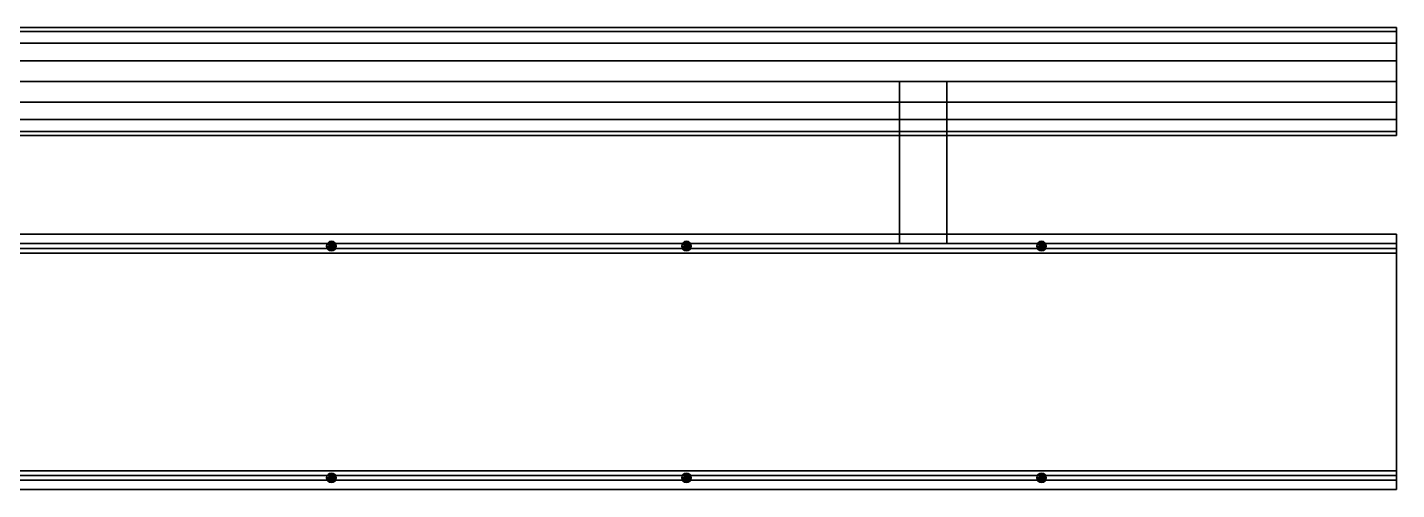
# Model space of a CAD drawing. Header units: metres. Extents: x -15 to 15, y -45.1 to 2.
# Drawn here: x 1.22 to 7, y -44.97 to -43.02 of the extents above; entities that cross this region are included whole.
import ezdxf

# ---------------------------------------------------------------- set-up
doc = ezdxf.new("R2010")
doc.units = ezdxf.units.M
for name, color, linetype in [('CELIK_KIRIS_KOLON', 9, 'CONTINUOUS'), ('KORKULUK_KAPI', 4, 'CONTINUOUS'), ('MONTAJ_BORULARI', 2, 'CONTINUOUS'), ('ZEMIN_PLATFORM', 8, 'CONTINUOUS')]:
    doc.layers.add(name, color=color, linetype=linetype)

msp = doc.modelspace()

# ---------------------------------------------------------------- linework, layer by layer
at = {"layer": 'CELIK_KIRIS_KOLON'}
for p, q in [((5.1, -43.248, 5.5), (4.9, -43.248, 5.5)), ((4.9, -43.248, 5.5), (4.9, -43.934, 5.5)), ((5.1, -43.248, 5.7), (4.9, -43.248, 5.7)), ((4.9, -43.248, 5.7), (4.9, -43.934, 5.7)), ((4.9, -43.248, 5.5), (4.9, -43.248, 5.7)), ((5.1, -43.934, 5.5), (5.1, -43.248, 5.5)), ((5.1, -43.934, 5.7), (5.1, -43.248, 5.7)), ((5.1, -43.248, 5.5), (5.1, -43.248, 5.7)), ((4.9, -43.934, 5.5), (5.1, -43.934, 5.5)), ((4.9, -43.934, 5.7), (5.1, -43.934, 5.7)), ((4.9, -43.934, 5.5), (4.9, -43.934, 5.7)), ((5.1, -43.934, 5.5), (5.1, -43.934, 5.7))]:
    msp.add_line(p, q, dxfattribs=at)
for points in [[(4.9, -43.934, 5.5), (5.1, -43.934, 5.5), (5.1, -43.248, 5.5), (4.9, -43.248, 5.5)], [(4.9, -43.934, 5.7), (5.1, -43.934, 5.7), (5.1, -43.248, 5.7), (4.9, -43.248, 5.7)], [(4.9, -43.248, 5.5), (5.1, -43.248, 5.5), (5.1, -43.248, 5.7), (4.9, -43.248, 5.7)], [(4.9, -43.934, 5.5), (4.9, -43.248, 5.5), (4.9, -43.248, 5.7), (4.9, -43.934, 5.7)], [(5.1, -43.934, 5.5), (5.1, -43.248, 5.5), (5.1, -43.248, 5.7), (5.1, -43.934, 5.7)], [(4.9, -43.934, 5.5), (5.1, -43.934, 5.5), (5.1, -43.934, 5.7), (4.9, -43.934, 5.7)]]:
    msp.add_3dface(points, dxfattribs=at)
at = {"layer": 'KORKULUK_KAPI'}
for p, q in [((7, -43.934, 6.73), (-13, -43.934, 6.73)), ((7, -43.934, 6.75), (-13, -43.934, 6.75)), ((-13, -43.954, 6.73), (7, -43.954, 6.73)), ((-13, -43.954, 6.75), (7, -43.954, 6.75)), ((2.4815, -43.9363, 5.75), (2.48, -43.944, 5.75)), ((2.4815, -43.9363, 6.75), (2.48, -43.944, 6.75)), ((2.48, -43.944, 5.75), (2.4815, -43.9517, 5.75)), ((2.48, -43.944, 6.75), (2.4815, -43.9517, 6.75)), ((2.48, -43.944, 5.75), (2.48, -43.944, 6.75)), ((2.4859, -43.9299, 5.75), (2.4815, -43.9363, 5.75)), ((2.4859, -43.9299, 6.75), (2.4815, -43.9363, 6.75)), ((2.4815, -43.9517, 5.75), (2.4859, -43.9581, 5.75)), ((2.4815, -43.9517, 6.75), (2.4859, -43.9581, 6.75)), ((2.4923, -43.9255, 5.75), (2.4859, -43.9299, 5.75)), ((2.4923, -43.9255, 6.75), (2.4859, -43.9299, 6.75)), ((2.4859, -43.9581, 5.75), (2.4923, -43.9625, 5.75)), ((2.4859, -43.9581, 6.75), (2.4923, -43.9625, 6.75)), ((2.5, -43.924, 5.75), (2.4923, -43.9255, 5.75)), ((2.5, -43.924, 6.75), (2.4923, -43.9255, 6.75)), ((2.5077, -43.9255, 5.75), (2.5, -43.924, 5.75)), ((2.5077, -43.9255, 6.75), (2.5, -43.924, 6.75)), ((2.5, -43.924, 5.75), (2.5, -43.924, 6.75)), ((2.5141, -43.9299, 5.75), (2.5077, -43.9255, 5.75)), ((2.5141, -43.9299, 6.75), (2.5077, -43.9255, 6.75)), ((2.5077, -43.9625, 5.75), (2.5141, -43.9581, 5.75)), ((2.5077, -43.9625, 6.75), (2.5141, -43.9581, 6.75)), ((2.5185, -43.9363, 5.75), (2.5141, -43.9299, 5.75)), ((2.5185, -43.9363, 6.75), (2.5141, -43.9299, 6.75)), ((2.5141, -43.9581, 5.75), (2.5185, -43.9517, 5.75)), ((2.5141, -43.9581, 6.75), (2.5185, -43.9517, 6.75)), ((2.52, -43.944, 5.75), (2.5185, -43.9363, 5.75)), ((2.52, -43.944, 6.75), (2.5185, -43.9363, 6.75)), ((2.5185, -43.9517, 5.75), (2.52, -43.944, 5.75)), ((2.5185, -43.9517, 6.75), (2.52, -43.944, 6.75)), ((2.52, -43.944, 5.75), (2.52, -43.944, 6.75)), ((3.9815, -43.9363, 5.75), (3.98, -43.944, 5.75)), ((3.9815, -43.9363, 6.75), (3.98, -43.944, 6.75)), ((3.98, -43.944, 5.75), (3.9815, -43.9517, 5.75)), ((3.98, -43.944, 6.75), (3.9815, -43.9517, 6.75)), ((3.98, -43.944, 5.75), (3.98, -43.944, 6.75)), ((3.9859, -43.9299, 5.75), (3.9815, -43.9363, 5.75)), ((3.9859, -43.9299, 6.75), (3.9815, -43.9363, 6.75)), ((3.9815, -43.9517, 5.75), (3.9859, -43.9581, 5.75)), ((3.9815, -43.9517, 6.75), (3.9859, -43.9581, 6.75)), ((3.9923, -43.9255, 5.75), (3.9859, -43.9299, 5.75)), ((3.9923, -43.9255, 6.75), (3.9859, -43.9299, 6.75)), ((3.9859, -43.9581, 5.75), (3.9923, -43.9625, 5.75)), ((3.9859, -43.9581, 6.75), (3.9923, -43.9625, 6.75)), ((4, -43.924, 5.75), (3.9923, -43.9255, 5.75)), ((4, -43.924, 6.75), (3.9923, -43.9255, 6.75)), ((4.0077, -43.9255, 5.75), (4, -43.924, 5.75)), ((4.0077, -43.9255, 6.75), (4, -43.924, 6.75)), ((4, -43.924, 5.75), (4, -43.924, 6.75)), ((4.0141, -43.9299, 5.75), (4.0077, -43.9255, 5.75)), ((4.0141, -43.9299, 6.75), (4.0077, -43.9255, 6.75)), ((4.0077, -43.9625, 5.75), (4.0141, -43.9581, 5.75)), ((4.0077, -43.9625, 6.75), (4.0141, -43.9581, 6.75)), ((4.0185, -43.9363, 5.75), (4.0141, -43.9299, 5.75)), ((4.0185, -43.9363, 6.75), (4.0141, -43.9299, 6.75)), ((4.0141, -43.9581, 5.75), (4.0185, -43.9517, 5.75)), ((4.0141, -43.9581, 6.75), (4.0185, -43.9517, 6.75)), ((4.02, -43.944, 5.75), (4.0185, -43.9363, 5.75)), ((4.02, -43.944, 6.75), (4.0185, -43.9363, 6.75)), ((4.0185, -43.9517, 5.75), (4.02, -43.944, 5.75)), ((4.0185, -43.9517, 6.75), (4.02, -43.944, 6.75)), ((4.02, -43.944, 5.75), (4.02, -43.944, 6.75)), ((5.4815, -43.9363, 5.75), (5.48, -43.944, 5.75)), ((5.4815, -43.9363, 6.75), (5.48, -43.944, 6.75)), ((5.48, -43.944, 5.75), (5.4815, -43.9517, 5.75)), ((5.48, -43.944, 6.75), (5.4815, -43.9517, 6.75)), ((5.48, -43.944, 5.75), (5.48, -43.944, 6.75)), ((5.4859, -43.9299, 5.75), (5.4815, -43.9363, 5.75)), ((5.4859, -43.9299, 6.75), (5.4815, -43.9363, 6.75)), ((5.4815, -43.9517, 5.75), (5.4859, -43.9581, 5.75)), ((5.4815, -43.9517, 6.75), (5.4859, -43.9581, 6.75)), ((5.4923, -43.9255, 5.75), (5.4859, -43.9299, 5.75)), ((5.4923, -43.9255, 6.75), (5.4859, -43.9299, 6.75)), ((5.4859, -43.9581, 5.75), (5.4923, -43.9625, 5.75)), ((5.4859, -43.9581, 6.75), (5.4923, -43.9625, 6.75)), ((5.5, -43.924, 5.75), (5.4923, -43.9255, 5.75)), ((5.5, -43.924, 6.75), (5.4923, -43.9255, 6.75)), ((5.5077, -43.9255, 5.75), (5.5, -43.924, 5.75)), ((5.5077, -43.9255, 6.75), (5.5, -43.924, 6.75)), ((5.5, -43.924, 5.75), (5.5, -43.924, 6.75)), ((5.5141, -43.9299, 5.75), (5.5077, -43.9255, 5.75)), ((5.5141, -43.9299, 6.75), (5.5077, -43.9255, 6.75)), ((5.5077, -43.9625, 5.75), (5.5141, -43.9581, 5.75)), ((5.5077, -43.9625, 6.75), (5.5141, -43.9581, 6.75)), ((5.5185, -43.9363, 5.75), (5.5141, -43.9299, 5.75)), ((5.5185, -43.9363, 6.75), (5.5141, -43.9299, 6.75)), ((5.5141, -43.9581, 5.75), (5.5185, -43.9517, 5.75)), ((5.5141, -43.9581, 6.75), (5.5185, -43.9517, 6.75)), ((5.52, -43.944, 5.75), (5.5185, -43.9363, 5.75)), ((5.52, -43.944, 6.75), (5.5185, -43.9363, 6.75)), ((5.5185, -43.9517, 5.75), (5.52, -43.944, 5.75)), ((5.5185, -43.9517, 6.75), (5.52, -43.944, 6.75)), ((5.52, -43.944, 5.75), (5.52, -43.944, 6.75)), ((7, -43.954, 6.73), (7, -43.934, 6.73)), ((7, -43.954, 6.75), (7, -43.934, 6.75)), ((7, -43.934, 6.73), (7, -43.934, 6.75)), ((7, -43.954, 6.73), (7, -43.954, 6.75)), ((2.4923, -43.9625, 5.75), (2.5, -43.964, 5.75)), ((2.4923, -43.9625, 6.75), (2.5, -43.964, 6.75)), ((2.5, -43.964, 5.75), (2.5077, -43.9625, 5.75)), ((2.5, -43.964, 6.75), (2.5077, -43.9625, 6.75)), ((2.5, -43.964, 5.75), (2.5, -43.964, 6.75)), ((3.9923, -43.9625, 5.75), (4, -43.964, 5.75)), ((3.9923, -43.9625, 6.75), (4, -43.964, 6.75)), ((4, -43.964, 5.75), (4.0077, -43.9625, 5.75)), ((4, -43.964, 6.75), (4.0077, -43.9625, 6.75)), ((4, -43.964, 5.75), (4, -43.964, 6.75)), ((5.4923, -43.9625, 5.75), (5.5, -43.964, 5.75)), ((5.4923, -43.9625, 6.75), (5.5, -43.964, 6.75)), ((5.5, -43.964, 5.75), (5.5077, -43.9625, 5.75)), ((5.5, -43.964, 6.75), (5.5077, -43.9625, 6.75)), ((5.5, -43.964, 5.75), (5.5, -43.964, 6.75)), ((7, -44.914, 6.73), (-13, -44.914, 6.73)), ((7, -44.914, 6.75), (-13, -44.914, 6.75)), ((-13, -44.934, 6.73), (7, -44.934, 6.73)), ((-13, -44.934, 6.75), (7, -44.934, 6.75)), ((2.4815, -44.9163, 5.75), (2.48, -44.924, 5.75)), ((2.4815, -44.9163, 6.75), (2.48, -44.924, 6.75)), ((2.48, -44.924, 5.75), (2.4815, -44.9317, 5.75)), ((2.48, -44.924, 6.75), (2.4815, -44.9317, 6.75)), ((2.48, -44.924, 5.75), (2.48, -44.924, 6.75)), ((2.4859, -44.9099, 5.75), (2.4815, -44.9163, 5.75)), ((2.4859, -44.9099, 6.75), (2.4815, -44.9163, 6.75)), ((2.4815, -44.9317, 5.75), (2.4859, -44.9381, 5.75)), ((2.4815, -44.9317, 6.75), (2.4859, -44.9381, 6.75)), ((2.4923, -44.9055, 5.75), (2.4859, -44.9099, 5.75)), ((2.4923, -44.9055, 6.75), (2.4859, -44.9099, 6.75)), ((2.4859, -44.9381, 5.75), (2.4923, -44.9425, 5.75)), ((2.4859, -44.9381, 6.75), (2.4923, -44.9425, 6.75)), ((2.5, -44.904, 5.75), (2.4923, -44.9055, 5.75)), ((2.5, -44.904, 6.75), (2.4923, -44.9055, 6.75)), ((2.5077, -44.9055, 5.75), (2.5, -44.904, 5.75)), ((2.5077, -44.9055, 6.75), (2.5, -44.904, 6.75)), ((2.5, -44.904, 5.75), (2.5, -44.904, 6.75)), ((2.5141, -44.9099, 5.75), (2.5077, -44.9055, 5.75)), ((2.5141, -44.9099, 6.75), (2.5077, -44.9055, 6.75)), ((2.5077, -44.9425, 5.75), (2.5141, -44.9381, 5.75)), ((2.5077, -44.9425, 6.75), (2.5141, -44.9381, 6.75)), ((2.5185, -44.9163, 5.75), (2.5141, -44.9099, 5.75)), ((2.5185, -44.9163, 6.75), (2.5141, -44.9099, 6.75)), ((2.5141, -44.9381, 5.75), (2.5185, -44.9317, 5.75)), ((2.5141, -44.9381, 6.75), (2.5185, -44.9317, 6.75)), ((2.52, -44.924, 5.75), (2.5185, -44.9163, 5.75)), ((2.52, -44.924, 6.75), (2.5185, -44.9163, 6.75)), ((2.5185, -44.9317, 5.75), (2.52, -44.924, 5.75)), ((2.5185, -44.9317, 6.75), (2.52, -44.924, 6.75)), ((2.52, -44.924, 5.75), (2.52, -44.924, 6.75)), ((3.9815, -44.9163, 5.75), (3.98, -44.924, 5.75)), ((3.9815, -44.9163, 6.75), (3.98, -44.924, 6.75)), ((3.98, -44.924, 5.75), (3.9815, -44.9317, 5.75)), ((3.98, -44.924, 6.75), (3.9815, -44.9317, 6.75)), ((3.98, -44.924, 5.75), (3.98, -44.924, 6.75)), ((3.9859, -44.9099, 5.75), (3.9815, -44.9163, 5.75)), ((3.9859, -44.9099, 6.75), (3.9815, -44.9163, 6.75)), ((3.9815, -44.9317, 5.75), (3.9859, -44.9381, 5.75)), ((3.9815, -44.9317, 6.75), (3.9859, -44.9381, 6.75)), ((3.9923, -44.9055, 5.75), (3.9859, -44.9099, 5.75)), ((3.9923, -44.9055, 6.75), (3.9859, -44.9099, 6.75)), ((3.9859, -44.9381, 5.75), (3.9923, -44.9425, 5.75)), ((3.9859, -44.9381, 6.75), (3.9923, -44.9425, 6.75)), ((4, -44.904, 5.75), (3.9923, -44.9055, 5.75)), ((4, -44.904, 6.75), (3.9923, -44.9055, 6.75)), ((4.0077, -44.9055, 5.75), (4, -44.904, 5.75)), ((4.0077, -44.9055, 6.75), (4, -44.904, 6.75)), ((4, -44.904, 5.75), (4, -44.904, 6.75)), ((4.0141, -44.9099, 5.75), (4.0077, -44.9055, 5.75)), ((4.0141, -44.9099, 6.75), (4.0077, -44.9055, 6.75)), ((4.0077, -44.9425, 5.75), (4.0141, -44.9381, 5.75)), ((4.0077, -44.9425, 6.75), (4.0141, -44.9381, 6.75)), ((4.0185, -44.9163, 5.75), (4.0141, -44.9099, 5.75)), ((4.0185, -44.9163, 6.75), (4.0141, -44.9099, 6.75)), ((4.0141, -44.9381, 5.75), (4.0185, -44.9317, 5.75)), ((4.0141, -44.9381, 6.75), (4.0185, -44.9317, 6.75)), ((4.02, -44.924, 5.75), (4.0185, -44.9163, 5.75)), ((4.02, -44.924, 6.75), (4.0185, -44.9163, 6.75)), ((4.0185, -44.9317, 5.75), (4.02, -44.924, 5.75)), ((4.0185, -44.9317, 6.75), (4.02, -44.924, 6.75)), ((4.02, -44.924, 5.75), (4.02, -44.924, 6.75)), ((5.4815, -44.9163, 5.75), (5.48, -44.924, 5.75)), ((5.4815, -44.9163, 6.75), (5.48, -44.924, 6.75)), ((5.48, -44.924, 5.75), (5.4815, -44.9317, 5.75)), ((5.48, -44.924, 6.75), (5.4815, -44.9317, 6.75)), ((5.48, -44.924, 5.75), (5.48, -44.924, 6.75)), ((5.4859, -44.9099, 5.75), (5.4815, -44.9163, 5.75)), ((5.4859, -44.9099, 6.75), (5.4815, -44.9163, 6.75)), ((5.4815, -44.9317, 5.75), (5.4859, -44.9381, 5.75)), ((5.4815, -44.9317, 6.75), (5.4859, -44.9381, 6.75)), ((5.4923, -44.9055, 5.75), (5.4859, -44.9099, 5.75)), ((5.4923, -44.9055, 6.75), (5.4859, -44.9099, 6.75)), ((5.4859, -44.9381, 5.75), (5.4923, -44.9425, 5.75)), ((5.4859, -44.9381, 6.75), (5.4923, -44.9425, 6.75)), ((5.5, -44.904, 5.75), (5.4923, -44.9055, 5.75)), ((5.5, -44.904, 6.75), (5.4923, -44.9055, 6.75)), ((5.5077, -44.9055, 5.75), (5.5, -44.904, 5.75)), ((5.5077, -44.9055, 6.75), (5.5, -44.904, 6.75)), ((5.5, -44.904, 5.75), (5.5, -44.904, 6.75)), ((5.5141, -44.9099, 5.75), (5.5077, -44.9055, 5.75)), ((5.5141, -44.9099, 6.75), (5.5077, -44.9055, 6.75)), ((5.5077, -44.9425, 5.75), (5.5141, -44.9381, 5.75)), ((5.5077, -44.9425, 6.75), (5.5141, -44.9381, 6.75)), ((5.5185, -44.9163, 5.75), (5.5141, -44.9099, 5.75)), ((5.5185, -44.9163, 6.75), (5.5141, -44.9099, 6.75)), ((5.5141, -44.9381, 5.75), (5.5185, -44.9317, 5.75)), ((5.5141, -44.9381, 6.75), (5.5185, -44.9317, 6.75)), ((5.52, -44.924, 5.75), (5.5185, -44.9163, 5.75)), ((5.52, -44.924, 6.75), (5.5185, -44.9163, 6.75)), ((5.5185, -44.9317, 5.75), (5.52, -44.924, 5.75)), ((5.5185, -44.9317, 6.75), (5.52, -44.924, 6.75)), ((5.52, -44.924, 5.75), (5.52, -44.924, 6.75)), ((7, -44.934, 6.73), (7, -44.914, 6.73)), ((7, -44.934, 6.75), (7, -44.914, 6.75)), ((7, -44.914, 6.73), (7, -44.914, 6.75)), ((7, -44.934, 6.73), (7, -44.934, 6.75)), ((2.4923, -44.9425, 5.75), (2.5, -44.944, 5.75)), ((2.4923, -44.9425, 6.75), (2.5, -44.944, 6.75)), ((2.5, -44.944, 5.75), (2.5077, -44.9425, 5.75)), ((2.5, -44.944, 6.75), (2.5077, -44.9425, 6.75)), ((2.5, -44.944, 5.75), (2.5, -44.944, 6.75)), ((3.9923, -44.9425, 5.75), (4, -44.944, 5.75)), ((3.9923, -44.9425, 6.75), (4, -44.944, 6.75)), ((4, -44.944, 5.75), (4.0077, -44.9425, 5.75)), ((4, -44.944, 6.75), (4.0077, -44.9425, 6.75)), ((4, -44.944, 5.75), (4, -44.944, 6.75)), ((5.4923, -44.9425, 5.75), (5.5, -44.944, 5.75)), ((5.4923, -44.9425, 6.75), (5.5, -44.944, 6.75)), ((5.5, -44.944, 5.75), (5.5077, -44.9425, 5.75)), ((5.5, -44.944, 6.75), (5.5077, -44.9425, 6.75)), ((5.5, -44.944, 5.75), (5.5, -44.944, 6.75))]:
    msp.add_line(p, q, dxfattribs=at)
for points in [[(-13, -43.954, 6.73), (7, -43.954, 6.73), (7, -43.934, 6.73), (-13, -43.934, 6.73)], [(-13, -43.954, 6.75), (7, -43.954, 6.75), (7, -43.934, 6.75), (-13, -43.934, 6.75)], [(-13, -43.934, 6.73), (7, -43.934, 6.73), (7, -43.934, 6.75), (-13, -43.934, 6.75)], [(-13, -43.954, 6.73), (7, -43.954, 6.73), (7, -43.954, 6.75), (-13, -43.954, 6.75)], [(2.4815, -43.9363, 5.75), (2.48, -43.944, 5.75), (2.48, -43.944, 6.75), (2.4815, -43.9363, 6.75)], [(2.52, -43.944, 5.75), (2.4815, -43.9363, 5.75), (2.48, -43.944, 5.75)], [(2.52, -43.944, 6.75), (2.4815, -43.9363, 6.75), (2.48, -43.944, 6.75)], [(2.48, -43.944, 5.75), (2.4815, -43.9517, 5.75), (2.4815, -43.9517, 6.75), (2.48, -43.944, 6.75)], [(2.52, -43.944, 5.75), (2.48, -43.944, 5.75), (2.4815, -43.9517, 5.75)], [(2.52, -43.944, 6.75), (2.48, -43.944, 6.75), (2.4815, -43.9517, 6.75)], [(2.4859, -43.9299, 5.75), (2.4815, -43.9363, 5.75), (2.4815, -43.9363, 6.75), (2.4859, -43.9299, 6.75)], [(2.52, -43.944, 5.75), (2.4859, -43.9299, 5.75), (2.4815, -43.9363, 5.75)], [(2.52, -43.944, 6.75), (2.4859, -43.9299, 6.75), (2.4815, -43.9363, 6.75)], [(2.52, -43.944, 5.75), (2.4815, -43.9517, 5.75), (2.4859, -43.9581, 5.75)], [(2.52, -43.944, 6.75), (2.4815, -43.9517, 6.75), (2.4859, -43.9581, 6.75)], [(2.4815, -43.9517, 5.75), (2.4859, -43.9581, 5.75), (2.4859, -43.9581, 6.75), (2.4815, -43.9517, 6.75)], [(2.4923, -43.9255, 5.75), (2.4859, -43.9299, 5.75), (2.4859, -43.9299, 6.75), (2.4923, -43.9255, 6.75)], [(2.52, -43.944, 5.75), (2.4923, -43.9255, 5.75), (2.4859, -43.9299, 5.75)], [(2.52, -43.944, 6.75), (2.4923, -43.9255, 6.75), (2.4859, -43.9299, 6.75)], [(2.52, -43.944, 5.75), (2.4859, -43.9581, 5.75), (2.4923, -43.9625, 5.75)], [(2.52, -43.944, 6.75), (2.4859, -43.9581, 6.75), (2.4923, -43.9625, 6.75)], [(2.4859, -43.9581, 5.75), (2.4923, -43.9625, 5.75), (2.4923, -43.9625, 6.75), (2.4859, -43.9581, 6.75)], [(2.5, -43.924, 5.75), (2.4923, -43.9255, 5.75), (2.4923, -43.9255, 6.75), (2.5, -43.924, 6.75)], [(2.52, -43.944, 5.75), (2.5, -43.924, 5.75), (2.4923, -43.9255, 5.75)], [(2.52, -43.944, 6.75), (2.5, -43.924, 6.75), (2.4923, -43.9255, 6.75)], [(2.52, -43.944, 5.75), (2.4923, -43.9625, 5.75), (2.5, -43.964, 5.75)], [(2.52, -43.944, 6.75), (2.4923, -43.9625, 6.75), (2.5, -43.964, 6.75)], [(2.5077, -43.9255, 5.75), (2.5, -43.924, 5.75), (2.5, -43.924, 6.75), (2.5077, -43.9255, 6.75)], [(2.52, -43.944, 5.75), (2.5077, -43.9255, 5.75), (2.5, -43.924, 5.75)], [(2.52, -43.944, 6.75), (2.5077, -43.9255, 6.75), (2.5, -43.924, 6.75)], [(2.52, -43.944, 5.75), (2.5, -43.964, 5.75), (2.5077, -43.9625, 5.75)], [(2.52, -43.944, 6.75), (2.5, -43.964, 6.75), (2.5077, -43.9625, 6.75)], [(2.5141, -43.9299, 5.75), (2.5077, -43.9255, 5.75), (2.5077, -43.9255, 6.75), (2.5141, -43.9299, 6.75)], [(2.52, -43.944, 5.75), (2.5141, -43.9299, 5.75), (2.5077, -43.9255, 5.75)], [(2.52, -43.944, 6.75), (2.5141, -43.9299, 6.75), (2.5077, -43.9255, 6.75)], [(2.52, -43.944, 5.75), (2.5077, -43.9625, 5.75), (2.5141, -43.9581, 5.75)], [(2.52, -43.944, 6.75), (2.5077, -43.9625, 6.75), (2.5141, -43.9581, 6.75)], [(2.5077, -43.9625, 5.75), (2.5141, -43.9581, 5.75), (2.5141, -43.9581, 6.75), (2.5077, -43.9625, 6.75)], [(2.5185, -43.9363, 5.75), (2.5141, -43.9299, 5.75), (2.5141, -43.9299, 6.75), (2.5185, -43.9363, 6.75)], [(2.52, -43.944, 5.75), (2.5185, -43.9363, 5.75), (2.5141, -43.9299, 5.75)], [(2.52, -43.944, 6.75), (2.5185, -43.9363, 6.75), (2.5141, -43.9299, 6.75)], [(2.52, -43.944, 5.75), (2.5141, -43.9581, 5.75), (2.5185, -43.9517, 5.75)], [(2.52, -43.944, 6.75), (2.5141, -43.9581, 6.75), (2.5185, -43.9517, 6.75)], [(2.5141, -43.9581, 5.75), (2.5185, -43.9517, 5.75), (2.5185, -43.9517, 6.75), (2.5141, -43.9581, 6.75)], [(2.52, -43.944, 5.75), (2.5185, -43.9363, 5.75), (2.5185, -43.9363, 6.75), (2.52, -43.944, 6.75)], [(2.5185, -43.9517, 5.75), (2.52, -43.944, 5.75), (2.52, -43.944, 6.75), (2.5185, -43.9517, 6.75)], [(3.9815, -43.9363, 5.75), (3.98, -43.944, 5.75), (3.98, -43.944, 6.75), (3.9815, -43.9363, 6.75)], [(4.02, -43.944, 5.75), (3.9815, -43.9363, 5.75), (3.98, -43.944, 5.75)], [(4.02, -43.944, 6.75), (3.9815, -43.9363, 6.75), (3.98, -43.944, 6.75)], [(3.98, -43.944, 5.75), (3.9815, -43.9517, 5.75), (3.9815, -43.9517, 6.75), (3.98, -43.944, 6.75)], [(4.02, -43.944, 5.75), (3.98, -43.944, 5.75), (3.9815, -43.9517, 5.75)], [(4.02, -43.944, 6.75), (3.98, -43.944, 6.75), (3.9815, -43.9517, 6.75)], [(3.9859, -43.9299, 5.75), (3.9815, -43.9363, 5.75), (3.9815, -43.9363, 6.75), (3.9859, -43.9299, 6.75)], [(4.02, -43.944, 5.75), (3.9859, -43.9299, 5.75), (3.9815, -43.9363, 5.75)], [(4.02, -43.944, 6.75), (3.9859, -43.9299, 6.75), (3.9815, -43.9363, 6.75)], [(4.02, -43.944, 5.75), (3.9815, -43.9517, 5.75), (3.9859, -43.9581, 5.75)], [(4.02, -43.944, 6.75), (3.9815, -43.9517, 6.75), (3.9859, -43.9581, 6.75)], [(3.9815, -43.9517, 5.75), (3.9859, -43.9581, 5.75), (3.9859, -43.9581, 6.75), (3.9815, -43.9517, 6.75)], [(3.9923, -43.9255, 5.75), (3.9859, -43.9299, 5.75), (3.9859, -43.9299, 6.75), (3.9923, -43.9255, 6.75)], [(4.02, -43.944, 5.75), (3.9923, -43.9255, 5.75), (3.9859, -43.9299, 5.75)], [(4.02, -43.944, 6.75), (3.9923, -43.9255, 6.75), (3.9859, -43.9299, 6.75)], [(4.02, -43.944, 5.75), (3.9859, -43.9581, 5.75), (3.9923, -43.9625, 5.75)], [(4.02, -43.944, 6.75), (3.9859, -43.9581, 6.75), (3.9923, -43.9625, 6.75)], [(3.9859, -43.9581, 5.75), (3.9923, -43.9625, 5.75), (3.9923, -43.9625, 6.75), (3.9859, -43.9581, 6.75)], [(4, -43.924, 5.75), (3.9923, -43.9255, 5.75), (3.9923, -43.9255, 6.75), (4, -43.924, 6.75)], [(4.02, -43.944, 5.75), (4, -43.924, 5.75), (3.9923, -43.9255, 5.75)], [(4.02, -43.944, 6.75), (4, -43.924, 6.75), (3.9923, -43.9255, 6.75)], [(4.02, -43.944, 5.75), (3.9923, -43.9625, 5.75), (4, -43.964, 5.75)], [(4.02, -43.944, 6.75), (3.9923, -43.9625, 6.75), (4, -43.964, 6.75)], [(4.0077, -43.9255, 5.75), (4, -43.924, 5.75), (4, -43.924, 6.75), (4.0077, -43.9255, 6.75)], [(4.02, -43.944, 5.75), (4.0077, -43.9255, 5.75), (4, -43.924, 5.75)], [(4.02, -43.944, 6.75), (4.0077, -43.9255, 6.75), (4, -43.924, 6.75)], [(4.02, -43.944, 5.75), (4, -43.964, 5.75), (4.0077, -43.9625, 5.75)], [(4.02, -43.944, 6.75), (4, -43.964, 6.75), (4.0077, -43.9625, 6.75)], [(4.0141, -43.9299, 5.75), (4.0077, -43.9255, 5.75), (4.0077, -43.9255, 6.75), (4.0141, -43.9299, 6.75)], [(4.02, -43.944, 5.75), (4.0141, -43.9299, 5.75), (4.0077, -43.9255, 5.75)], [(4.02, -43.944, 6.75), (4.0141, -43.9299, 6.75), (4.0077, -43.9255, 6.75)], [(4.02, -43.944, 5.75), (4.0077, -43.9625, 5.75), (4.0141, -43.9581, 5.75)], [(4.02, -43.944, 6.75), (4.0077, -43.9625, 6.75), (4.0141, -43.9581, 6.75)], [(4.0077, -43.9625, 5.75), (4.0141, -43.9581, 5.75), (4.0141, -43.9581, 6.75), (4.0077, -43.9625, 6.75)], [(4.0185, -43.9363, 5.75), (4.0141, -43.9299, 5.75), (4.0141, -43.9299, 6.75), (4.0185, -43.9363, 6.75)], [(4.02, -43.944, 5.75), (4.0185, -43.9363, 5.75), (4.0141, -43.9299, 5.75)], [(4.02, -43.944, 6.75), (4.0185, -43.9363, 6.75), (4.0141, -43.9299, 6.75)], [(4.02, -43.944, 5.75), (4.0141, -43.9581, 5.75), (4.0185, -43.9517, 5.75)], [(4.02, -43.944, 6.75), (4.0141, -43.9581, 6.75), (4.0185, -43.9517, 6.75)], [(4.0141, -43.9581, 5.75), (4.0185, -43.9517, 5.75), (4.0185, -43.9517, 6.75), (4.0141, -43.9581, 6.75)], [(4.02, -43.944, 5.75), (4.0185, -43.9363, 5.75), (4.0185, -43.9363, 6.75), (4.02, -43.944, 6.75)], [(4.0185, -43.9517, 5.75), (4.02, -43.944, 5.75), (4.02, -43.944, 6.75), (4.0185, -43.9517, 6.75)], [(5.4815, -43.9363, 5.75), (5.48, -43.944, 5.75), (5.48, -43.944, 6.75), (5.4815, -43.9363, 6.75)], [(5.52, -43.944, 5.75), (5.4815, -43.9363, 5.75), (5.48, -43.944, 5.75)], [(5.52, -43.944, 6.75), (5.4815, -43.9363, 6.75), (5.48, -43.944, 6.75)], [(5.48, -43.944, 5.75), (5.4815, -43.9517, 5.75), (5.4815, -43.9517, 6.75), (5.48, -43.944, 6.75)], [(5.52, -43.944, 5.75), (5.48, -43.944, 5.75), (5.4815, -43.9517, 5.75)], [(5.52, -43.944, 6.75), (5.48, -43.944, 6.75), (5.4815, -43.9517, 6.75)], [(5.4859, -43.9299, 5.75), (5.4815, -43.9363, 5.75), (5.4815, -43.9363, 6.75), (5.4859, -43.9299, 6.75)], [(5.52, -43.944, 5.75), (5.4859, -43.9299, 5.75), (5.4815, -43.9363, 5.75)], [(5.52, -43.944, 6.75), (5.4859, -43.9299, 6.75), (5.4815, -43.9363, 6.75)], [(5.52, -43.944, 5.75), (5.4815, -43.9517, 5.75), (5.4859, -43.9581, 5.75)], [(5.52, -43.944, 6.75), (5.4815, -43.9517, 6.75), (5.4859, -43.9581, 6.75)], [(5.4815, -43.9517, 5.75), (5.4859, -43.9581, 5.75), (5.4859, -43.9581, 6.75), (5.4815, -43.9517, 6.75)], [(5.4923, -43.9255, 5.75), (5.4859, -43.9299, 5.75), (5.4859, -43.9299, 6.75), (5.4923, -43.9255, 6.75)], [(5.52, -43.944, 5.75), (5.4923, -43.9255, 5.75), (5.4859, -43.9299, 5.75)], [(5.52, -43.944, 6.75), (5.4923, -43.9255, 6.75), (5.4859, -43.9299, 6.75)], [(5.52, -43.944, 5.75), (5.4859, -43.9581, 5.75), (5.4923, -43.9625, 5.75)], [(5.52, -43.944, 6.75), (5.4859, -43.9581, 6.75), (5.4923, -43.9625, 6.75)], [(5.4859, -43.9581, 5.75), (5.4923, -43.9625, 5.75), (5.4923, -43.9625, 6.75), (5.4859, -43.9581, 6.75)], [(5.5, -43.924, 5.75), (5.4923, -43.9255, 5.75), (5.4923, -43.9255, 6.75), (5.5, -43.924, 6.75)], [(5.52, -43.944, 5.75), (5.5, -43.924, 5.75), (5.4923, -43.9255, 5.75)], [(5.52, -43.944, 6.75), (5.5, -43.924, 6.75), (5.4923, -43.9255, 6.75)], [(5.52, -43.944, 5.75), (5.4923, -43.9625, 5.75), (5.5, -43.964, 5.75)], [(5.52, -43.944, 6.75), (5.4923, -43.9625, 6.75), (5.5, -43.964, 6.75)], [(5.5077, -43.9255, 5.75), (5.5, -43.924, 5.75), (5.5, -43.924, 6.75), (5.5077, -43.9255, 6.75)], [(5.52, -43.944, 5.75), (5.5077, -43.9255, 5.75), (5.5, -43.924, 5.75)], [(5.52, -43.944, 6.75), (5.5077, -43.9255, 6.75), (5.5, -43.924, 6.75)], [(5.52, -43.944, 5.75), (5.5, -43.964, 5.75), (5.5077, -43.9625, 5.75)], [(5.52, -43.944, 6.75), (5.5, -43.964, 6.75), (5.5077, -43.9625, 6.75)], [(5.5141, -43.9299, 5.75), (5.5077, -43.9255, 5.75), (5.5077, -43.9255, 6.75), (5.5141, -43.9299, 6.75)], [(5.52, -43.944, 5.75), (5.5141, -43.9299, 5.75), (5.5077, -43.9255, 5.75)], [(5.52, -43.944, 6.75), (5.5141, -43.9299, 6.75), (5.5077, -43.9255, 6.75)], [(5.52, -43.944, 5.75), (5.5077, -43.9625, 5.75), (5.5141, -43.9581, 5.75)], [(5.52, -43.944, 6.75), (5.5077, -43.9625, 6.75), (5.5141, -43.9581, 6.75)], [(5.5077, -43.9625, 5.75), (5.5141, -43.9581, 5.75), (5.5141, -43.9581, 6.75), (5.5077, -43.9625, 6.75)], [(5.5185, -43.9363, 5.75), (5.5141, -43.9299, 5.75), (5.5141, -43.9299, 6.75), (5.5185, -43.9363, 6.75)], [(5.52, -43.944, 5.75), (5.5185, -43.9363, 5.75), (5.5141, -43.9299, 5.75)], [(5.52, -43.944, 6.75), (5.5185, -43.9363, 6.75), (5.5141, -43.9299, 6.75)], [(5.52, -43.944, 5.75), (5.5141, -43.9581, 5.75), (5.5185, -43.9517, 5.75)], [(5.52, -43.944, 6.75), (5.5141, -43.9581, 6.75), (5.5185, -43.9517, 6.75)], [(5.5141, -43.9581, 5.75), (5.5185, -43.9517, 5.75), (5.5185, -43.9517, 6.75), (5.5141, -43.9581, 6.75)], [(5.52, -43.944, 5.75), (5.5185, -43.9363, 5.75), (5.5185, -43.9363, 6.75), (5.52, -43.944, 6.75)], [(5.5185, -43.9517, 5.75), (5.52, -43.944, 5.75), (5.52, -43.944, 6.75), (5.5185, -43.9517, 6.75)], [(7, -43.954, 6.73), (7, -43.934, 6.73), (7, -43.934, 6.75), (7, -43.954, 6.75)], [(2.4923, -43.9625, 5.75), (2.5, -43.964, 5.75), (2.5, -43.964, 6.75), (2.4923, -43.9625, 6.75)], [(2.5, -43.964, 5.75), (2.5077, -43.9625, 5.75), (2.5077, -43.9625, 6.75), (2.5, -43.964, 6.75)], [(3.9923, -43.9625, 5.75), (4, -43.964, 5.75), (4, -43.964, 6.75), (3.9923, -43.9625, 6.75)], [(4, -43.964, 5.75), (4.0077, -43.9625, 5.75), (4.0077, -43.9625, 6.75), (4, -43.964, 6.75)], [(5.4923, -43.9625, 5.75), (5.5, -43.964, 5.75), (5.5, -43.964, 6.75), (5.4923, -43.9625, 6.75)], [(5.5, -43.964, 5.75), (5.5077, -43.9625, 5.75), (5.5077, -43.9625, 6.75), (5.5, -43.964, 6.75)], [(-13, -44.934, 6.73), (7, -44.934, 6.73), (7, -44.914, 6.73), (-13, -44.914, 6.73)], [(-13, -44.934, 6.75), (7, -44.934, 6.75), (7, -44.914, 6.75), (-13, -44.914, 6.75)], [(-13, -44.914, 6.73), (7, -44.914, 6.73), (7, -44.914, 6.75), (-13, -44.914, 6.75)], [(-13, -44.934, 6.73), (7, -44.934, 6.73), (7, -44.934, 6.75), (-13, -44.934, 6.75)], [(2.4815, -44.9163, 5.75), (2.48, -44.924, 5.75), (2.48, -44.924, 6.75), (2.4815, -44.9163, 6.75)], [(2.52, -44.924, 5.75), (2.4815, -44.9163, 5.75), (2.48, -44.924, 5.75)], [(2.52, -44.924, 6.75), (2.4815, -44.9163, 6.75), (2.48, -44.924, 6.75)], [(2.48, -44.924, 5.75), (2.4815, -44.9317, 5.75), (2.4815, -44.9317, 6.75), (2.48, -44.924, 6.75)], [(2.52, -44.924, 5.75), (2.48, -44.924, 5.75), (2.4815, -44.9317, 5.75)], [(2.52, -44.924, 6.75), (2.48, -44.924, 6.75), (2.4815, -44.9317, 6.75)], [(2.4859, -44.9099, 5.75), (2.4815, -44.9163, 5.75), (2.4815, -44.9163, 6.75), (2.4859, -44.9099, 6.75)], [(2.52, -44.924, 5.75), (2.4859, -44.9099, 5.75), (2.4815, -44.9163, 5.75)], [(2.52, -44.924, 6.75), (2.4859, -44.9099, 6.75), (2.4815, -44.9163, 6.75)], [(2.52, -44.924, 5.75), (2.4815, -44.9317, 5.75), (2.4859, -44.9381, 5.75)], [(2.52, -44.924, 6.75), (2.4815, -44.9317, 6.75), (2.4859, -44.9381, 6.75)], [(2.4815, -44.9317, 5.75), (2.4859, -44.9381, 5.75), (2.4859, -44.9381, 6.75), (2.4815, -44.9317, 6.75)], [(2.4923, -44.9055, 5.75), (2.4859, -44.9099, 5.75), (2.4859, -44.9099, 6.75), (2.4923, -44.9055, 6.75)], [(2.52, -44.924, 5.75), (2.4923, -44.9055, 5.75), (2.4859, -44.9099, 5.75)], [(2.52, -44.924, 6.75), (2.4923, -44.9055, 6.75), (2.4859, -44.9099, 6.75)], [(2.52, -44.924, 5.75), (2.4859, -44.9381, 5.75), (2.4923, -44.9425, 5.75)], [(2.52, -44.924, 6.75), (2.4859, -44.9381, 6.75), (2.4923, -44.9425, 6.75)], [(2.4859, -44.9381, 5.75), (2.4923, -44.9425, 5.75), (2.4923, -44.9425, 6.75), (2.4859, -44.9381, 6.75)], [(2.5, -44.904, 5.75), (2.4923, -44.9055, 5.75), (2.4923, -44.9055, 6.75), (2.5, -44.904, 6.75)], [(2.52, -44.924, 5.75), (2.5, -44.904, 5.75), (2.4923, -44.9055, 5.75)], [(2.52, -44.924, 6.75), (2.5, -44.904, 6.75), (2.4923, -44.9055, 6.75)], [(2.52, -44.924, 5.75), (2.4923, -44.9425, 5.75), (2.5, -44.944, 5.75)], [(2.52, -44.924, 6.75), (2.4923, -44.9425, 6.75), (2.5, -44.944, 6.75)], [(2.5077, -44.9055, 5.75), (2.5, -44.904, 5.75), (2.5, -44.904, 6.75), (2.5077, -44.9055, 6.75)], [(2.52, -44.924, 5.75), (2.5077, -44.9055, 5.75), (2.5, -44.904, 5.75)], [(2.52, -44.924, 6.75), (2.5077, -44.9055, 6.75), (2.5, -44.904, 6.75)], [(2.52, -44.924, 5.75), (2.5, -44.944, 5.75), (2.5077, -44.9425, 5.75)], [(2.52, -44.924, 6.75), (2.5, -44.944, 6.75), (2.5077, -44.9425, 6.75)], [(2.5141, -44.9099, 5.75), (2.5077, -44.9055, 5.75), (2.5077, -44.9055, 6.75), (2.5141, -44.9099, 6.75)], [(2.52, -44.924, 5.75), (2.5141, -44.9099, 5.75), (2.5077, -44.9055, 5.75)], [(2.52, -44.924, 6.75), (2.5141, -44.9099, 6.75), (2.5077, -44.9055, 6.75)], [(2.52, -44.924, 5.75), (2.5077, -44.9425, 5.75), (2.5141, -44.9381, 5.75)], [(2.52, -44.924, 6.75), (2.5077, -44.9425, 6.75), (2.5141, -44.9381, 6.75)], [(2.5077, -44.9425, 5.75), (2.5141, -44.9381, 5.75), (2.5141, -44.9381, 6.75), (2.5077, -44.9425, 6.75)], [(2.5185, -44.9163, 5.75), (2.5141, -44.9099, 5.75), (2.5141, -44.9099, 6.75), (2.5185, -44.9163, 6.75)], [(2.52, -44.924, 5.75), (2.5185, -44.9163, 5.75), (2.5141, -44.9099, 5.75)], [(2.52, -44.924, 6.75), (2.5185, -44.9163, 6.75), (2.5141, -44.9099, 6.75)], [(2.52, -44.924, 5.75), (2.5141, -44.9381, 5.75), (2.5185, -44.9317, 5.75)], [(2.52, -44.924, 6.75), (2.5141, -44.9381, 6.75), (2.5185, -44.9317, 6.75)], [(2.5141, -44.9381, 5.75), (2.5185, -44.9317, 5.75), (2.5185, -44.9317, 6.75), (2.5141, -44.9381, 6.75)], [(2.52, -44.924, 5.75), (2.5185, -44.9163, 5.75), (2.5185, -44.9163, 6.75), (2.52, -44.924, 6.75)], [(2.5185, -44.9317, 5.75), (2.52, -44.924, 5.75), (2.52, -44.924, 6.75), (2.5185, -44.9317, 6.75)], [(3.9815, -44.9163, 5.75), (3.98, -44.924, 5.75), (3.98, -44.924, 6.75), (3.9815, -44.9163, 6.75)], [(4.02, -44.924, 5.75), (3.9815, -44.9163, 5.75), (3.98, -44.924, 5.75)], [(4.02, -44.924, 6.75), (3.9815, -44.9163, 6.75), (3.98, -44.924, 6.75)], [(3.98, -44.924, 5.75), (3.9815, -44.9317, 5.75), (3.9815, -44.9317, 6.75), (3.98, -44.924, 6.75)], [(4.02, -44.924, 5.75), (3.98, -44.924, 5.75), (3.9815, -44.9317, 5.75)], [(4.02, -44.924, 6.75), (3.98, -44.924, 6.75), (3.9815, -44.9317, 6.75)], [(3.9859, -44.9099, 5.75), (3.9815, -44.9163, 5.75), (3.9815, -44.9163, 6.75), (3.9859, -44.9099, 6.75)], [(4.02, -44.924, 5.75), (3.9859, -44.9099, 5.75), (3.9815, -44.9163, 5.75)], [(4.02, -44.924, 6.75), (3.9859, -44.9099, 6.75), (3.9815, -44.9163, 6.75)], [(4.02, -44.924, 5.75), (3.9815, -44.9317, 5.75), (3.9859, -44.9381, 5.75)], [(4.02, -44.924, 6.75), (3.9815, -44.9317, 6.75), (3.9859, -44.9381, 6.75)], [(3.9815, -44.9317, 5.75), (3.9859, -44.9381, 5.75), (3.9859, -44.9381, 6.75), (3.9815, -44.9317, 6.75)], [(3.9923, -44.9055, 5.75), (3.9859, -44.9099, 5.75), (3.9859, -44.9099, 6.75), (3.9923, -44.9055, 6.75)], [(4.02, -44.924, 5.75), (3.9923, -44.9055, 5.75), (3.9859, -44.9099, 5.75)], [(4.02, -44.924, 6.75), (3.9923, -44.9055, 6.75), (3.9859, -44.9099, 6.75)], [(4.02, -44.924, 5.75), (3.9859, -44.9381, 5.75), (3.9923, -44.9425, 5.75)], [(4.02, -44.924, 6.75), (3.9859, -44.9381, 6.75), (3.9923, -44.9425, 6.75)], [(3.9859, -44.9381, 5.75), (3.9923, -44.9425, 5.75), (3.9923, -44.9425, 6.75), (3.9859, -44.9381, 6.75)], [(4, -44.904, 5.75), (3.9923, -44.9055, 5.75), (3.9923, -44.9055, 6.75), (4, -44.904, 6.75)], [(4.02, -44.924, 5.75), (4, -44.904, 5.75), (3.9923, -44.9055, 5.75)], [(4.02, -44.924, 6.75), (4, -44.904, 6.75), (3.9923, -44.9055, 6.75)], [(4.02, -44.924, 5.75), (3.9923, -44.9425, 5.75), (4, -44.944, 5.75)], [(4.02, -44.924, 6.75), (3.9923, -44.9425, 6.75), (4, -44.944, 6.75)], [(4.0077, -44.9055, 5.75), (4, -44.904, 5.75), (4, -44.904, 6.75), (4.0077, -44.9055, 6.75)], [(4.02, -44.924, 5.75), (4.0077, -44.9055, 5.75), (4, -44.904, 5.75)], [(4.02, -44.924, 6.75), (4.0077, -44.9055, 6.75), (4, -44.904, 6.75)], [(4.02, -44.924, 5.75), (4, -44.944, 5.75), (4.0077, -44.9425, 5.75)], [(4.02, -44.924, 6.75), (4, -44.944, 6.75), (4.0077, -44.9425, 6.75)], [(4.0141, -44.9099, 5.75), (4.0077, -44.9055, 5.75), (4.0077, -44.9055, 6.75), (4.0141, -44.9099, 6.75)], [(4.02, -44.924, 5.75), (4.0141, -44.9099, 5.75), (4.0077, -44.9055, 5.75)], [(4.02, -44.924, 6.75), (4.0141, -44.9099, 6.75), (4.0077, -44.9055, 6.75)], [(4.02, -44.924, 5.75), (4.0077, -44.9425, 5.75), (4.0141, -44.9381, 5.75)], [(4.02, -44.924, 6.75), (4.0077, -44.9425, 6.75), (4.0141, -44.9381, 6.75)], [(4.0077, -44.9425, 5.75), (4.0141, -44.9381, 5.75), (4.0141, -44.9381, 6.75), (4.0077, -44.9425, 6.75)], [(4.0185, -44.9163, 5.75), (4.0141, -44.9099, 5.75), (4.0141, -44.9099, 6.75), (4.0185, -44.9163, 6.75)], [(4.02, -44.924, 5.75), (4.0185, -44.9163, 5.75), (4.0141, -44.9099, 5.75)], [(4.02, -44.924, 6.75), (4.0185, -44.9163, 6.75), (4.0141, -44.9099, 6.75)], [(4.02, -44.924, 5.75), (4.0141, -44.9381, 5.75), (4.0185, -44.9317, 5.75)], [(4.02, -44.924, 6.75), (4.0141, -44.9381, 6.75), (4.0185, -44.9317, 6.75)], [(4.0141, -44.9381, 5.75), (4.0185, -44.9317, 5.75), (4.0185, -44.9317, 6.75), (4.0141, -44.9381, 6.75)], [(4.02, -44.924, 5.75), (4.0185, -44.9163, 5.75), (4.0185, -44.9163, 6.75), (4.02, -44.924, 6.75)], [(4.0185, -44.9317, 5.75), (4.02, -44.924, 5.75), (4.02, -44.924, 6.75), (4.0185, -44.9317, 6.75)], [(5.4815, -44.9163, 5.75), (5.48, -44.924, 5.75), (5.48, -44.924, 6.75), (5.4815, -44.9163, 6.75)], [(5.52, -44.924, 5.75), (5.4815, -44.9163, 5.75), (5.48, -44.924, 5.75)], [(5.52, -44.924, 6.75), (5.4815, -44.9163, 6.75), (5.48, -44.924, 6.75)], [(5.48, -44.924, 5.75), (5.4815, -44.9317, 5.75), (5.4815, -44.9317, 6.75), (5.48, -44.924, 6.75)], [(5.52, -44.924, 5.75), (5.48, -44.924, 5.75), (5.4815, -44.9317, 5.75)], [(5.52, -44.924, 6.75), (5.48, -44.924, 6.75), (5.4815, -44.9317, 6.75)], [(5.4859, -44.9099, 5.75), (5.4815, -44.9163, 5.75), (5.4815, -44.9163, 6.75), (5.4859, -44.9099, 6.75)], [(5.52, -44.924, 5.75), (5.4859, -44.9099, 5.75), (5.4815, -44.9163, 5.75)], [(5.52, -44.924, 6.75), (5.4859, -44.9099, 6.75), (5.4815, -44.9163, 6.75)], [(5.52, -44.924, 5.75), (5.4815, -44.9317, 5.75), (5.4859, -44.9381, 5.75)], [(5.52, -44.924, 6.75), (5.4815, -44.9317, 6.75), (5.4859, -44.9381, 6.75)], [(5.4815, -44.9317, 5.75), (5.4859, -44.9381, 5.75), (5.4859, -44.9381, 6.75), (5.4815, -44.9317, 6.75)], [(5.4923, -44.9055, 5.75), (5.4859, -44.9099, 5.75), (5.4859, -44.9099, 6.75), (5.4923, -44.9055, 6.75)], [(5.52, -44.924, 5.75), (5.4923, -44.9055, 5.75), (5.4859, -44.9099, 5.75)], [(5.52, -44.924, 6.75), (5.4923, -44.9055, 6.75), (5.4859, -44.9099, 6.75)], [(5.52, -44.924, 5.75), (5.4859, -44.9381, 5.75), (5.4923, -44.9425, 5.75)], [(5.52, -44.924, 6.75), (5.4859, -44.9381, 6.75), (5.4923, -44.9425, 6.75)], [(5.4859, -44.9381, 5.75), (5.4923, -44.9425, 5.75), (5.4923, -44.9425, 6.75), (5.4859, -44.9381, 6.75)], [(5.5, -44.904, 5.75), (5.4923, -44.9055, 5.75), (5.4923, -44.9055, 6.75), (5.5, -44.904, 6.75)], [(5.52, -44.924, 5.75), (5.5, -44.904, 5.75), (5.4923, -44.9055, 5.75)], [(5.52, -44.924, 6.75), (5.5, -44.904, 6.75), (5.4923, -44.9055, 6.75)], [(5.52, -44.924, 5.75), (5.4923, -44.9425, 5.75), (5.5, -44.944, 5.75)], [(5.52, -44.924, 6.75), (5.4923, -44.9425, 6.75), (5.5, -44.944, 6.75)], [(5.5077, -44.9055, 5.75), (5.5, -44.904, 5.75), (5.5, -44.904, 6.75), (5.5077, -44.9055, 6.75)], [(5.52, -44.924, 5.75), (5.5077, -44.9055, 5.75), (5.5, -44.904, 5.75)], [(5.52, -44.924, 6.75), (5.5077, -44.9055, 6.75), (5.5, -44.904, 6.75)], [(5.52, -44.924, 5.75), (5.5, -44.944, 5.75), (5.5077, -44.9425, 5.75)], [(5.52, -44.924, 6.75), (5.5, -44.944, 6.75), (5.5077, -44.9425, 6.75)], [(5.5141, -44.9099, 5.75), (5.5077, -44.9055, 5.75), (5.5077, -44.9055, 6.75), (5.5141, -44.9099, 6.75)], [(5.52, -44.924, 5.75), (5.5141, -44.9099, 5.75), (5.5077, -44.9055, 5.75)], [(5.52, -44.924, 6.75), (5.5141, -44.9099, 6.75), (5.5077, -44.9055, 6.75)], [(5.52, -44.924, 5.75), (5.5077, -44.9425, 5.75), (5.5141, -44.9381, 5.75)], [(5.52, -44.924, 6.75), (5.5077, -44.9425, 6.75), (5.5141, -44.9381, 6.75)], [(5.5077, -44.9425, 5.75), (5.5141, -44.9381, 5.75), (5.5141, -44.9381, 6.75), (5.5077, -44.9425, 6.75)], [(5.5185, -44.9163, 5.75), (5.5141, -44.9099, 5.75), (5.5141, -44.9099, 6.75), (5.5185, -44.9163, 6.75)], [(5.52, -44.924, 5.75), (5.5185, -44.9163, 5.75), (5.5141, -44.9099, 5.75)], [(5.52, -44.924, 6.75), (5.5185, -44.9163, 6.75), (5.5141, -44.9099, 6.75)], [(5.52, -44.924, 5.75), (5.5141, -44.9381, 5.75), (5.5185, -44.9317, 5.75)], [(5.52, -44.924, 6.75), (5.5141, -44.9381, 6.75), (5.5185, -44.9317, 6.75)], [(5.5141, -44.9381, 5.75), (5.5185, -44.9317, 5.75), (5.5185, -44.9317, 6.75), (5.5141, -44.9381, 6.75)], [(5.52, -44.924, 5.75), (5.5185, -44.9163, 5.75), (5.5185, -44.9163, 6.75), (5.52, -44.924, 6.75)], [(5.5185, -44.9317, 5.75), (5.52, -44.924, 5.75), (5.52, -44.924, 6.75), (5.5185, -44.9317, 6.75)], [(7, -44.934, 6.73), (7, -44.914, 6.73), (7, -44.914, 6.75), (7, -44.934, 6.75)], [(2.4923, -44.9425, 5.75), (2.5, -44.944, 5.75), (2.5, -44.944, 6.75), (2.4923, -44.9425, 6.75)], [(2.5, -44.944, 5.75), (2.5077, -44.9425, 5.75), (2.5077, -44.9425, 6.75), (2.5, -44.944, 6.75)], [(3.9923, -44.9425, 5.75), (4, -44.944, 5.75), (4, -44.944, 6.75), (3.9923, -44.9425, 6.75)], [(4, -44.944, 5.75), (4.0077, -44.9425, 5.75), (4.0077, -44.9425, 6.75), (4, -44.944, 6.75)], [(5.4923, -44.9425, 5.75), (5.5, -44.944, 5.75), (5.5, -44.944, 6.75), (5.4923, -44.9425, 6.75)], [(5.5, -44.944, 5.75), (5.5077, -44.9425, 5.75), (5.5077, -44.9425, 6.75), (5.5, -44.944, 6.75)]]:
    msp.add_3dface(points, dxfattribs=at)
at = {"layer": 'MONTAJ_BORULARI'}
for p, q in [((-13, -43.0195, 5.2965), (7, -43.0195, 5.2965)), ((7, -43.0369, 5.3839), (7, -43.0195, 5.2965)), ((7, -43.0195, 5.2965), (7, -43.0369, 5.2091)), ((7, -43.0864, 5.4581), (7, -43.0369, 5.3839)), ((7, -43.0369, 5.2091), (7, -43.0864, 5.1349)), ((7, -43.1606, 5.5076), (7, -43.0864, 5.4581)), ((7, -43.0864, 5.1349), (7, -43.1606, 5.0854)), ((7, -43.248, 5.525), (7, -43.1606, 5.5076)), ((7, -43.1606, 5.0854), (7, -43.248, 5.068)), ((-13, -43.248, 5.525), (7, -43.248, 5.525)), ((-13, -43.248, 5.068), (7, -43.248, 5.068)), ((7, -43.248, 5.068), (7, -43.3354, 5.0854)), ((7, -43.3354, 5.5076), (7, -43.248, 5.525)), ((7, -43.3354, 5.0854), (7, -43.4096, 5.1349)), ((7, -43.4096, 5.4581), (7, -43.3354, 5.5076)), ((7, -43.4096, 5.1349), (7, -43.4591, 5.2091)), ((7, -43.4591, 5.3839), (7, -43.4096, 5.4581)), ((-13, -43.4765, 5.2965), (7, -43.4765, 5.2965)), ((7, -43.4591, 5.2091), (7, -43.4765, 5.2965)), ((7, -43.4765, 5.2965), (7, -43.4591, 5.3839))]:
    msp.add_line(p, q, dxfattribs=at)
for points in [[(-13, -43.0369, 5.3839), (7, -43.0369, 5.3839), (7, -43.0195, 5.2965), (-13, -43.0195, 5.2965)], [(-13, -43.0195, 5.2965), (7, -43.0195, 5.2965), (7, -43.0369, 5.2091), (-13, -43.0369, 5.2091)], [(7, -43.248, 5.525), (7, -43.0369, 5.3839), (7, -43.0195, 5.2965)], [(7, -43.248, 5.525), (7, -43.0195, 5.2965), (7, -43.0369, 5.2091)], [(-13, -43.0864, 5.4581), (7, -43.0864, 5.4581), (7, -43.0369, 5.3839), (-13, -43.0369, 5.3839)], [(-13, -43.0369, 5.2091), (7, -43.0369, 5.2091), (7, -43.0864, 5.1349), (-13, -43.0864, 5.1349)], [(-13, -43.1606, 5.5076), (7, -43.1606, 5.5076), (7, -43.0864, 5.4581), (-13, -43.0864, 5.4581)], [(-13, -43.0864, 5.1349), (7, -43.0864, 5.1349), (7, -43.1606, 5.0854), (-13, -43.1606, 5.0854)], [(7, -43.248, 5.525), (7, -43.0864, 5.4581), (7, -43.0369, 5.3839)], [(7, -43.248, 5.525), (7, -43.0369, 5.2091), (7, -43.0864, 5.1349)], [(7, -43.248, 5.525), (7, -43.1606, 5.5076), (7, -43.0864, 5.4581)], [(7, -43.248, 5.525), (7, -43.0864, 5.1349), (7, -43.1606, 5.0854)], [(-13, -43.248, 5.525), (7, -43.248, 5.525), (7, -43.1606, 5.5076), (-13, -43.1606, 5.5076)], [(-13, -43.1606, 5.0854), (7, -43.1606, 5.0854), (7, -43.248, 5.068), (-13, -43.248, 5.068)], [(7, -43.248, 5.525), (7, -43.1606, 5.0854), (7, -43.248, 5.068)], [(-13, -43.248, 5.068), (7, -43.248, 5.068), (7, -43.3354, 5.0854), (-13, -43.3354, 5.0854)], [(-13, -43.3354, 5.5076), (7, -43.3354, 5.5076), (7, -43.248, 5.525), (-13, -43.248, 5.525)], [(7, -43.248, 5.525), (7, -43.248, 5.068), (7, -43.3354, 5.0854)], [(7, -43.248, 5.525), (7, -43.3354, 5.0854), (7, -43.4096, 5.1349)], [(7, -43.248, 5.525), (7, -43.4096, 5.1349), (7, -43.4591, 5.2091)], [(7, -43.248, 5.525), (7, -43.4591, 5.2091), (7, -43.4765, 5.2965)], [(7, -43.248, 5.525), (7, -43.4765, 5.2965), (7, -43.4591, 5.3839)], [(7, -43.248, 5.525), (7, -43.4591, 5.3839), (7, -43.4096, 5.4581)], [(7, -43.248, 5.525), (7, -43.4096, 5.4581), (7, -43.3354, 5.5076)], [(-13, -43.3354, 5.0854), (7, -43.3354, 5.0854), (7, -43.4096, 5.1349), (-13, -43.4096, 5.1349)], [(-13, -43.4096, 5.4581), (7, -43.4096, 5.4581), (7, -43.3354, 5.5076), (-13, -43.3354, 5.5076)], [(-13, -43.4096, 5.1349), (7, -43.4096, 5.1349), (7, -43.4591, 5.2091), (-13, -43.4591, 5.2091)], [(-13, -43.4591, 5.3839), (7, -43.4591, 5.3839), (7, -43.4096, 5.4581), (-13, -43.4096, 5.4581)], [(-13, -43.4591, 5.2091), (7, -43.4591, 5.2091), (7, -43.4765, 5.2965), (-13, -43.4765, 5.2965)], [(-13, -43.4765, 5.2965), (7, -43.4765, 5.2965), (7, -43.4591, 5.3839), (-13, -43.4591, 5.3839)]]:
    msp.add_3dface(points, dxfattribs=at)
at = {"layer": 'ZEMIN_PLATFORM'}
for p, q in [((7, -43.894, 5.6), (-13, -43.894, 5.6)), ((7, -43.894, 5.75), (-13, -43.894, 5.75)), ((7, -43.974, 5.6), (7, -43.894, 5.6)), ((7, -43.974, 5.75), (7, -43.894, 5.75)), ((7, -43.894, 5.6), (7, -43.894, 5.75)), ((7, -43.934, 5.7), (-13, -43.934, 5.7)), ((7, -43.934, 5.75), (-13, -43.934, 5.75)), ((7, -44.934, 5.7), (7, -43.934, 5.7)), ((7, -44.934, 5.75), (7, -43.934, 5.75)), ((7, -43.934, 5.7), (7, -43.934, 5.75)), ((-13, -43.974, 5.6), (7, -43.974, 5.6)), ((-13, -43.974, 5.75), (7, -43.974, 5.75)), ((7, -43.974, 5.6), (7, -43.974, 5.75)), ((7, -44.894, 5.6), (-13, -44.894, 5.6)), ((7, -44.894, 5.75), (-13, -44.894, 5.75)), ((-13, -44.934, 5.7), (7, -44.934, 5.7)), ((-13, -44.934, 5.75), (7, -44.934, 5.75)), ((7, -44.974, 5.6), (7, -44.894, 5.6)), ((7, -44.974, 5.75), (7, -44.894, 5.75)), ((7, -44.894, 5.6), (7, -44.894, 5.75)), ((7, -44.934, 5.7), (7, -44.934, 5.75)), ((-13, -44.974, 5.6), (7, -44.974, 5.6)), ((-13, -44.974, 5.75), (7, -44.974, 5.75)), ((7, -44.974, 5.6), (7, -44.974, 5.75))]:
    msp.add_line(p, q, dxfattribs=at)
for points in [[(-13, -43.974, 5.6), (7, -43.974, 5.6), (7, -43.894, 5.6), (-13, -43.894, 5.6)], [(-13, -43.974, 5.75), (7, -43.974, 5.75), (7, -43.894, 5.75), (-13, -43.894, 5.75)], [(-13, -43.894, 5.6), (7, -43.894, 5.6), (7, -43.894, 5.75), (-13, -43.894, 5.75)], [(7, -43.974, 5.6), (7, -43.894, 5.6), (7, -43.894, 5.75), (7, -43.974, 5.75)], [(-13, -44.934, 5.7), (7, -44.934, 5.7), (7, -43.934, 5.7), (-13, -43.934, 5.7)], [(-13, -44.934, 5.75), (7, -44.934, 5.75), (7, -43.934, 5.75), (-13, -43.934, 5.75)], [(-13, -43.934, 5.7), (7, -43.934, 5.7), (7, -43.934, 5.75), (-13, -43.934, 5.75)], [(7, -44.934, 5.7), (7, -43.934, 5.7), (7, -43.934, 5.75), (7, -44.934, 5.75)], [(-13, -43.974, 5.6), (7, -43.974, 5.6), (7, -43.974, 5.75), (-13, -43.974, 5.75)], [(-13, -44.974, 5.6), (7, -44.974, 5.6), (7, -44.894, 5.6), (-13, -44.894, 5.6)], [(-13, -44.974, 5.75), (7, -44.974, 5.75), (7, -44.894, 5.75), (-13, -44.894, 5.75)], [(-13, -44.894, 5.6), (7, -44.894, 5.6), (7, -44.894, 5.75), (-13, -44.894, 5.75)], [(-13, -44.934, 5.7), (7, -44.934, 5.7), (7, -44.934, 5.75), (-13, -44.934, 5.75)], [(7, -44.974, 5.6), (7, -44.894, 5.6), (7, -44.894, 5.75), (7, -44.974, 5.75)], [(-13, -44.974, 5.6), (7, -44.974, 5.6), (7, -44.974, 5.75), (-13, -44.974, 5.75)]]:
    msp.add_3dface(points, dxfattribs=at)

doc.saveas('drawing.dxf')
